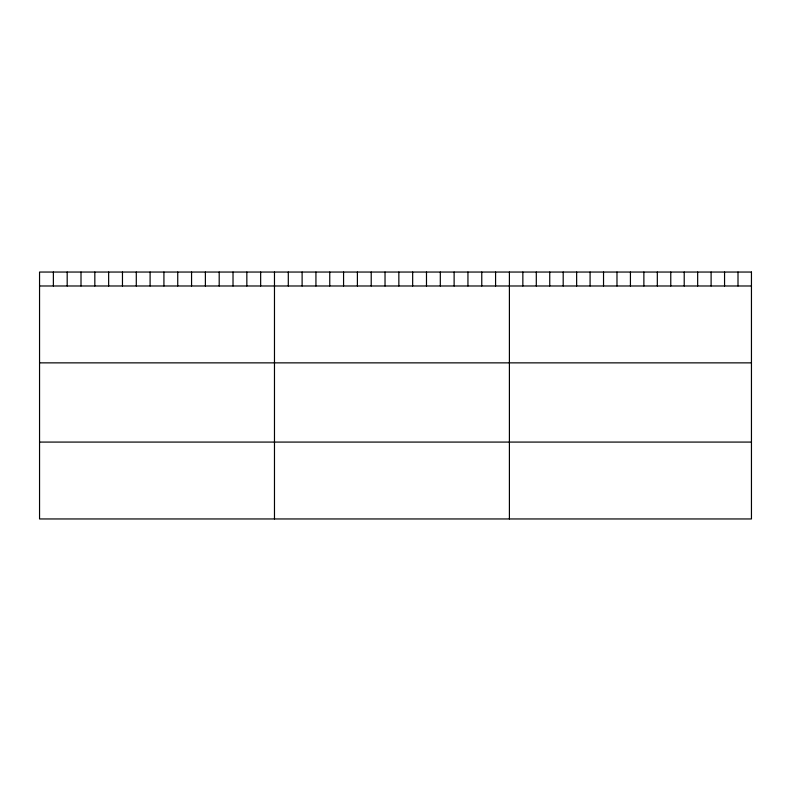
<?xml version="1.0" encoding="UTF-8"?>
<svg xmlns="http://www.w3.org/2000/svg" width="791" height="791" viewBox="0 0 791 791"><rect width="100%" height="100%" fill="white"/><g stroke="black" fill="none" stroke-linecap="round" stroke-linejoin="round"><path stroke-width="1.19" d="M39.55 285.986L751.45 285.986M39.55 362.861L751.45 362.861M39.55 442.08L751.45 442.08M738.003 272.045L738.003 285.986M724.556 272.045L724.556 285.986M711.109 272.045L711.109 285.986M697.662 272.045L697.662 285.986M684.215 272.045L684.215 285.986M670.768 272.045L670.768 285.986M657.321 272.045L657.321 285.986M643.874 272.045L643.874 285.986M630.427 272.045L630.427 285.986M616.98 272.045L616.98 285.986M603.533 272.045L603.533 285.986M590.086 272.045L590.086 285.986M576.639 272.045L576.639 285.986M563.192 272.045L563.192 285.986M549.745 272.045L549.745 285.986M536.298 272.045L536.298 285.986M522.851 272.045L522.851 285.986M509.404 272.045L509.404 518.955M495.581 272.045L495.581 285.986M481.768 272.045L481.768 285.986M467.946 272.045L467.946 285.986M454.123 272.045L454.123 285.986M440.31 272.045L440.31 285.986M426.487 272.045L426.487 285.986M412.665 272.045L412.665 285.986M398.852 272.045L398.852 285.986M385.029 272.045L385.029 285.986M371.216 272.045L371.216 285.986M357.394 272.045L357.394 285.986M343.571 272.045L343.571 285.986M329.758 272.045L329.758 285.986M315.935 272.045L315.935 285.986M302.113 272.045L302.113 285.986M288.3 272.045L288.3 285.986M274.477 272.045L274.477 518.955M260.654 272.045L260.654 285.986M246.841 272.045L246.841 285.986M233.019 272.045L233.019 285.986M219.196 272.045L219.196 285.986M205.383 272.045L205.383 285.986M191.56 272.045L191.56 285.986M177.738 272.045L177.738 285.986M163.925 272.045L163.925 285.986M150.102 272.045L150.102 285.986M136.289 272.045L136.289 285.986M122.467 272.045L122.467 285.986M108.644 272.045L108.644 285.986M94.831 272.045L94.831 285.986M81.008 272.045L81.008 285.986M67.186 272.045L67.186 285.986M53.373 272.045L53.373 285.986M751.45 272.045L39.55 272.045L39.55 518.955L751.45 518.955L751.45 272.045"/></g></svg>
